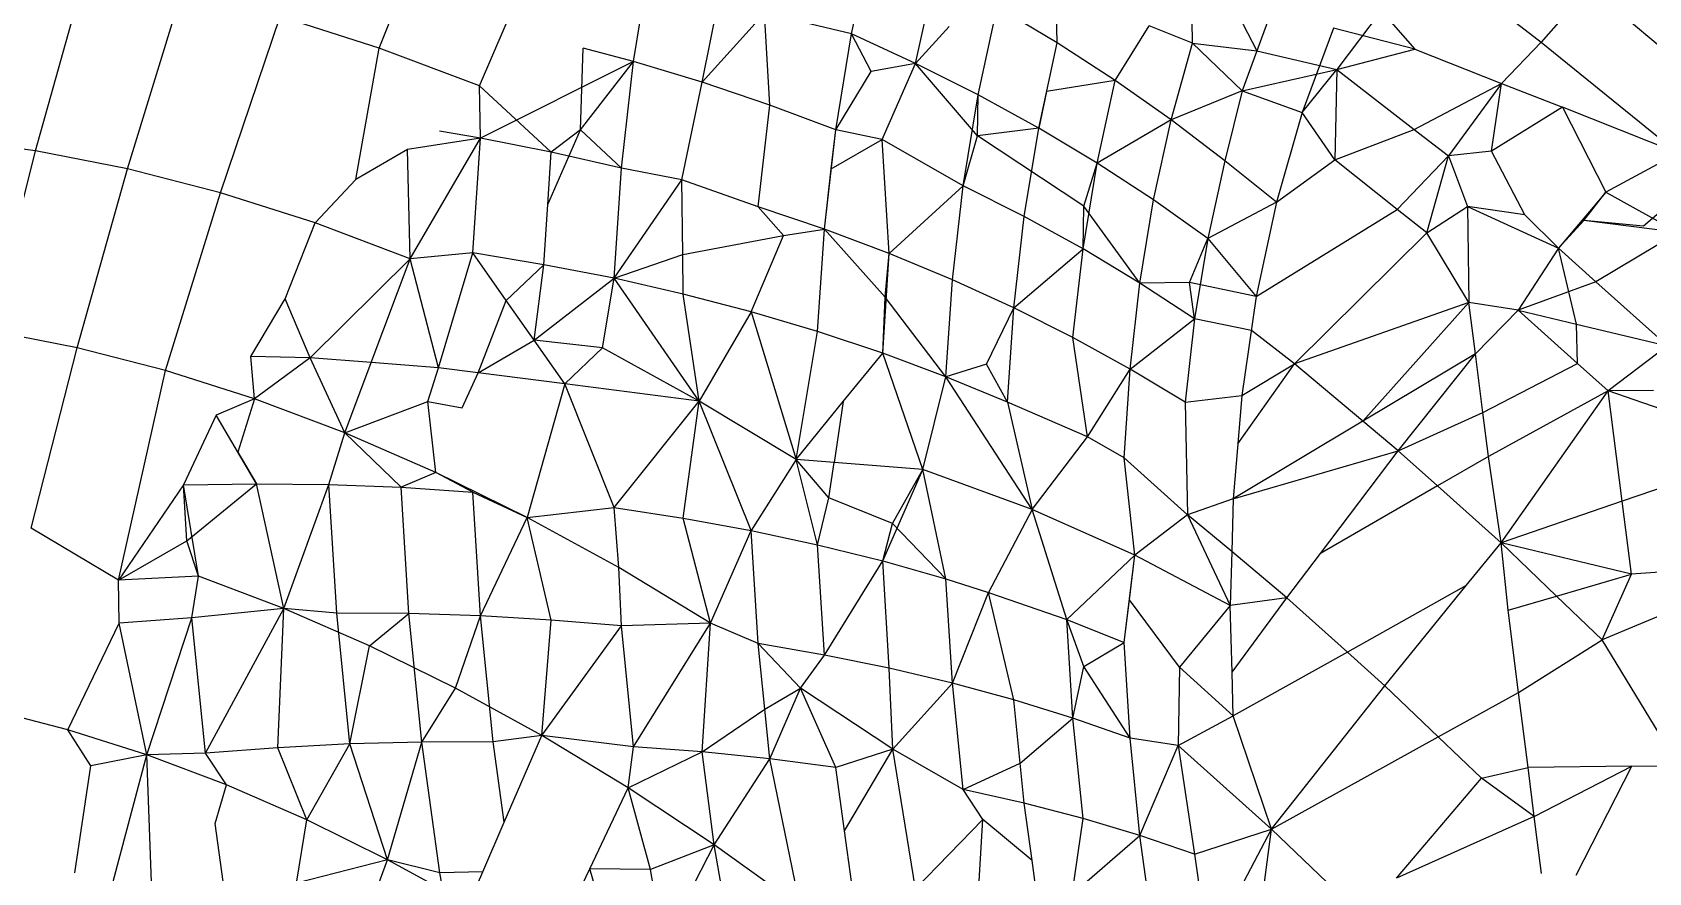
# Model space of a CAD drawing. Header units: inches. Extents: x 17 to 4615, y 5 to 3256.
# Drawn here: x 3233.216 to 3234.413, y 2582.753 to 2583.376 of the extents above; entities that cross this region are included whole.
import ezdxf

# ---------------------------------------------------------------- set-up
doc = ezdxf.new("R2010")
doc.units = ezdxf.units.IN
doc.header["$MEASUREMENT"] = 0

msp = doc.modelspace()

# ---------------------------------------------------------------- linework, layer by layer
for p, q in [((3233.4734, 2583.3639), (3233.5241, 2583.492)), ((3233.5476, 2583.3359), (3233.6018, 2583.4627)), ((3233.8231, 2583.3744), (3233.8344, 2583.4258)), ((3233.9755, 2583.3677), (3233.9742, 2583.4253)), ((3234.0756, 2583.3676), (3234.0747, 2583.4285)), ((3234.249, 2583.4341), (3234.3338, 2583.3682)), ((3233.2189, 2583.2879), (3233.2559, 2583.42)), ((3233.7125, 2583.3386), (3233.7298, 2583.4247)), ((3233.8706, 2583.3526), (3233.8852, 2583.4192)), ((3233.2869, 2583.2745), (3233.3274, 2583.406)), ((3234.0996, 2583.4078), (3234.1232, 2583.3618)), ((3234.3695, 2583.409), (3234.3338, 2583.3682)), ((3234.3695, 2583.409), (3234.4545, 2583.3378)), ((3233.7125, 2583.3386), (3233.7587, 2583.3899)), ((3233.8231, 2583.3744), (3233.7587, 2583.3899)), ((3233.7625, 2583.3217), (3233.7587, 2583.3899)), ((3233.9168, 2583.3294), (3233.931, 2583.3942)), ((3233.9755, 2583.3677), (3233.931, 2583.3942)), ((3234.2153, 2583.3915), (3234.1826, 2583.3481)), ((3234.2153, 2583.3915), (3234.2403, 2583.3632)), ((3233.3559, 2583.2568), (3233.4, 2583.3873)), ((3233.4734, 2583.3639), (3233.4, 2583.3873)), ((3233.6617, 2583.354), (3233.6674, 2583.3886)), ((3233.8706, 2583.3526), (3233.8954, 2583.3799)), ((3234.0184, 2583.3399), (3234.0434, 2583.3804)), ((3234.0756, 2583.3676), (3234.0434, 2583.3804)), ((3234.1329, 2583.388), (3234.1124, 2583.3323)), ((3234.18, 2583.3788), (3234.1568, 2583.3163)), ((3234.2403, 2583.3632), (3234.18, 2583.3788)), ((3233.8114, 2583.3033), (3233.8231, 2583.3744)), ((3233.8706, 2583.3526), (3233.8231, 2583.3744)), ((3233.8376, 2583.3466), (3233.8231, 2583.3744)), ((3233.9617, 2583.3047), (3233.9755, 2583.3677)), ((3234.0184, 2583.3399), (3233.9755, 2583.3677)), ((3234.0598, 2583.3107), (3234.0756, 2583.3676)), ((3234.1124, 2583.3323), (3234.0756, 2583.3676)), ((3234.0756, 2583.3676), (3234.1232, 2583.3618)), ((3234.3338, 2583.3682), (3234.3045, 2583.3378)), ((3234.3338, 2583.3682), (3234.4353, 2583.2862)), ((3233.456, 2583.2666), (3233.4734, 2583.3639)), ((3233.5476, 2583.3359), (3233.4734, 2583.3639)), ((3233.6617, 2583.354), (3233.5484, 2583.2972)), ((3233.6224, 2583.3034), (3233.6245, 2583.3638)), ((3233.6224, 2583.3034), (3233.6617, 2583.354)), ((3233.6617, 2583.354), (3233.6245, 2583.3638)), ((3233.6527, 2583.2749), (3233.6617, 2583.354)), ((3233.7125, 2583.3386), (3233.6617, 2583.354)), ((3234.1232, 2583.3618), (3234.1826, 2583.3481)), ((3234.1826, 2583.3481), (3234.2403, 2583.3632)), ((3234.2403, 2583.3632), (3234.3045, 2583.3378)), ((3233.8114, 2583.3033), (3233.8376, 2583.3466)), ((3233.8706, 2583.3526), (3233.8376, 2583.3466)), ((3233.8459, 2583.2963), (3233.8706, 2583.3526)), ((3233.9168, 2583.3294), (3233.8706, 2583.3526)), ((3233.9164, 2583.2989), (3233.8706, 2583.3526)), ((3234.1124, 2583.3323), (3234.1826, 2583.3481)), ((3234.1568, 2583.3163), (3234.1826, 2583.3481)), ((3234.1826, 2583.3481), (3234.181, 2583.2811)), ((3234.1826, 2583.3481), (3234.2397, 2583.3037)), ((3233.5484, 2583.2972), (3233.5476, 2583.3359)), ((3233.6008, 2583.2869), (3233.5476, 2583.3359)), ((3233.6975, 2583.2664), (3233.7125, 2583.3386)), ((3233.7625, 2583.3217), (3233.7125, 2583.3386)), ((3233.9058, 2583.262), (3233.9168, 2583.3294)), ((3233.9164, 2583.2989), (3233.9168, 2583.3294)), ((3233.9617, 2583.3047), (3233.9168, 2583.3294)), ((3233.9676, 2583.3317), (3233.9617, 2583.3047)), ((3234.0184, 2583.3399), (3233.9676, 2583.3317)), ((3234.0051, 2583.2788), (3234.0184, 2583.3399)), ((3234.0598, 2583.3107), (3234.0184, 2583.3399)), ((3234.1124, 2583.3323), (3234.0598, 2583.3107)), ((3234.1124, 2583.3323), (3234.0995, 2583.2804)), ((3234.1124, 2583.3323), (3234.1568, 2583.3163)), ((3234.2397, 2583.3037), (3234.3045, 2583.3378)), ((3234.3045, 2583.3378), (3234.2651, 2583.284)), ((3234.2971, 2583.2877), (3234.3045, 2583.3378)), ((3234.3045, 2583.3378), (3234.3495, 2583.3201)), ((3233.7539, 2583.2463), (3233.7625, 2583.3217)), ((3233.8114, 2583.3033), (3233.7625, 2583.3217)), ((3234.3495, 2583.3201), (3234.2971, 2583.2877)), ((3234.3495, 2583.3201), (3234.3818, 2583.2572)), ((3234.4353, 2583.2862), (3234.3495, 2583.3201)), ((3234.0598, 2583.3107), (3234.0051, 2583.2788)), ((3234.0468, 2583.2515), (3234.0598, 2583.3107)), ((3234.0995, 2583.2804), (3234.0598, 2583.3107)), ((3234.1568, 2583.3163), (3234.1378, 2583.2499)), ((3234.181, 2583.2811), (3234.1568, 2583.3163)), ((3233.2189, 2583.2879), (3233.152, 2583.2967)), ((3233.5484, 2583.2972), (3233.4942, 2583.2887)), ((3233.4963, 2583.2079), (3233.5484, 2583.2972)), ((3233.5484, 2583.2972), (3233.5179, 2583.3023)), ((3233.5427, 2583.2122), (3233.5484, 2583.2972)), ((3233.6008, 2583.2869), (3233.5484, 2583.2972)), ((3233.5983, 2583.248), (3233.6224, 2583.3034)), ((3233.6224, 2583.3034), (3233.6008, 2583.2869)), ((3233.6527, 2583.2749), (3233.6224, 2583.3034)), ((3233.803, 2583.2298), (3233.8114, 2583.3033)), ((3233.8081, 2583.2745), (3233.8114, 2583.3033)), ((3233.8081, 2583.2745), (3233.8459, 2583.2963)), ((3233.8459, 2583.2963), (3233.8114, 2583.3033)), ((3233.9058, 2583.262), (3233.8459, 2583.2963)), ((3233.8511, 2583.2118), (3233.8459, 2583.2963)), ((3233.9058, 2583.262), (3233.9164, 2583.2989)), ((3233.9617, 2583.3047), (3233.9164, 2583.2989)), ((3233.9951, 2583.2468), (3233.9164, 2583.2989)), ((3233.9509, 2583.2393), (3233.9617, 2583.3047)), ((3234.0051, 2583.2788), (3233.9617, 2583.3047)), ((3234.181, 2583.2811), (3234.2397, 2583.3037)), ((3234.2397, 2583.3037), (3234.2651, 2583.284)), ((3233.1852, 2583.1546), (3233.2189, 2583.2879)), ((3233.2869, 2583.2745), (3233.2189, 2583.2879)), ((3233.4942, 2583.2887), (3233.456, 2583.2666)), ((3233.4963, 2583.2079), (3233.4942, 2583.2887)), ((3233.5983, 2583.248), (3233.6008, 2583.2869)), ((3233.6527, 2583.2749), (3233.6008, 2583.2869)), ((3234.2651, 2583.284), (3234.2271, 2583.2444)), ((3234.2491, 2583.227), (3234.2651, 2583.284)), ((3234.2971, 2583.2877), (3234.2651, 2583.284)), ((3234.2651, 2583.284), (3234.2793, 2583.2465)), ((3234.3216, 2583.2404), (3234.2971, 2583.2877)), ((3234.4353, 2583.2862), (3234.3818, 2583.2572)), ((3233.2496, 2583.142), (3233.2869, 2583.2745)), ((3233.3559, 2583.2568), (3233.2869, 2583.2745)), ((3233.6473, 2583.1934), (3233.6527, 2583.2749)), ((3233.6975, 2583.2664), (3233.6527, 2583.2749)), ((3233.803, 2583.2298), (3233.8081, 2583.2745)), ((3233.9946, 2583.2153), (3234.0051, 2583.2788)), ((3233.9951, 2583.2468), (3234.0051, 2583.2788)), ((3234.0468, 2583.2515), (3234.0051, 2583.2788)), ((3234.0995, 2583.2804), (3234.087, 2583.223)), ((3234.1378, 2583.2499), (3234.0995, 2583.2804)), ((3234.1378, 2583.2499), (3234.181, 2583.2811)), ((3234.2271, 2583.2444), (3234.181, 2583.2811)), ((3234.4601, 2583.2754), (3234.4097, 2583.2321)), ((3233.4258, 2583.2345), (3233.456, 2583.2666)), ((3233.6473, 2583.1934), (3233.6975, 2583.2664)), ((3233.7539, 2583.2463), (3233.6975, 2583.2664)), ((3233.6981, 2583.211), (3233.6975, 2583.2664)), ((3233.8511, 2583.2118), (3233.9058, 2583.262)), ((3233.8978, 2583.1924), (3233.9058, 2583.262)), ((3233.9509, 2583.2393), (3233.9058, 2583.262)), ((3233.315, 2583.1251), (3233.3559, 2583.2568)), ((3233.4258, 2583.2345), (3233.3559, 2583.2568)), ((3233.5953, 2583.2035), (3233.5983, 2583.248)), ((3233.803, 2583.2298), (3233.7539, 2583.2463)), ((3233.7727, 2583.2251), (3233.7539, 2583.2463)), ((3233.9946, 2583.2153), (3233.9951, 2583.2468)), ((3234.0367, 2583.1899), (3233.9951, 2583.2468)), ((3234.0367, 2583.1899), (3234.0468, 2583.2515)), ((3234.087, 2583.223), (3234.0468, 2583.2515)), ((3234.1378, 2583.2499), (3234.087, 2583.223)), ((3234.1378, 2583.2499), (3234.1228, 2583.18)), ((3234.2491, 2583.227), (3234.2793, 2583.2465)), ((3234.3216, 2583.2404), (3234.2793, 2583.2465)), ((3234.2793, 2583.2465), (3234.2803, 2583.1756)), ((3234.2793, 2583.2465), (3234.3467, 2583.2157)), ((3234.3818, 2583.2572), (3234.3467, 2583.2157)), ((3234.3654, 2583.2363), (3234.3818, 2583.2572)), ((3234.3818, 2583.2572), (3234.4354, 2583.2273)), ((3233.4037, 2583.1782), (3233.4258, 2583.2345)), ((3233.4963, 2583.2079), (3233.4258, 2583.2345)), ((3233.9432, 2583.1716), (3233.9509, 2583.2393)), ((3233.9946, 2583.2153), (3233.9509, 2583.2393)), ((3234.1228, 2583.18), (3234.2271, 2583.2444)), ((3234.2491, 2583.227), (3234.2271, 2583.2444)), ((3234.3467, 2583.2157), (3234.3216, 2583.2404)), ((3234.3467, 2583.2157), (3234.3654, 2583.2363)), ((3234.4354, 2583.2273), (3234.3654, 2583.2363)), ((3234.4097, 2583.2321), (3234.3654, 2583.2363)), ((3233.6981, 2583.211), (3233.7727, 2583.2251)), ((3233.7487, 2583.1685), (3233.7727, 2583.2251)), ((3233.7727, 2583.2251), (3233.803, 2583.2298)), ((3233.798, 2583.1539), (3233.803, 2583.2298)), ((3233.8511, 2583.2118), (3233.803, 2583.2298)), ((3233.848, 2583.1795), (3233.803, 2583.2298)), ((3234.0734, 2583.1904), (3234.087, 2583.223)), ((3234.087, 2583.223), (3234.0772, 2583.1633)), ((3234.087, 2583.223), (3234.1228, 2583.18)), ((3234.2491, 2583.227), (3234.1511, 2583.13)), ((3234.2803, 2583.1756), (3234.2491, 2583.227)), ((3234.4354, 2583.2273), (3234.3744, 2583.1908)), ((3233.5427, 2583.2122), (3233.4963, 2583.2079)), ((3233.5173, 2583.1272), (3233.5427, 2583.2122)), ((3233.5953, 2583.2035), (3233.5427, 2583.2122)), ((3233.5674, 2583.177), (3233.5427, 2583.2122)), ((3233.6473, 2583.1934), (3233.6981, 2583.211)), ((3233.6984, 2583.1817), (3233.6981, 2583.211)), ((3233.8462, 2583.1379), (3233.8511, 2583.2118)), ((3233.848, 2583.1795), (3233.8511, 2583.2118)), ((3233.8978, 2583.1924), (3233.8511, 2583.2118)), ((3233.9432, 2583.1716), (3233.9946, 2583.2153)), ((3233.9871, 2583.1495), (3233.9946, 2583.2153)), ((3234.0367, 2583.1899), (3233.9946, 2583.2153)), ((3234.3467, 2583.2157), (3234.3167, 2583.1699)), ((3234.3467, 2583.2157), (3234.3744, 2583.1908)), ((3234.36, 2583.1595), (3234.3467, 2583.2157)), ((3233.4963, 2583.2079), (3233.4222, 2583.1345)), ((3233.4675, 2583.131), (3233.4963, 2583.2079)), ((3233.5173, 2583.1272), (3233.4963, 2583.2079)), ((3233.5674, 2583.177), (3233.5953, 2583.2035)), ((3233.5882, 2583.1475), (3233.5953, 2583.2035)), ((3233.6473, 2583.1934), (3233.5953, 2583.2035)), ((3233.5882, 2583.1475), (3233.6473, 2583.1934)), ((3233.6388, 2583.1419), (3233.6473, 2583.1934)), ((3233.6984, 2583.1817), (3233.6473, 2583.1934)), ((3233.7104, 2583.1025), (3233.6473, 2583.1934)), ((3233.893, 2583.1205), (3233.8978, 2583.1924)), ((3233.9432, 2583.1716), (3233.8978, 2583.1924)), ((3234.0295, 2583.1261), (3234.0367, 2583.1899)), ((3234.0734, 2583.1904), (3234.0367, 2583.1899)), ((3234.0772, 2583.1633), (3234.0367, 2583.1899)), ((3234.0772, 2583.1633), (3234.0734, 2583.1904)), ((3234.1228, 2583.18), (3234.0734, 2583.1904)), ((3234.3744, 2583.1908), (3234.3167, 2583.1699)), ((3234.3744, 2583.1908), (3234.4273, 2583.1434)), ((3233.3784, 2583.1356), (3233.4037, 2583.1782)), ((3233.4222, 2583.1345), (3233.4037, 2583.1782)), ((3233.5466, 2583.1235), (3233.5674, 2583.177)), ((3233.5882, 2583.1475), (3233.5674, 2583.177)), ((3233.7487, 2583.1685), (3233.6984, 2583.1817)), ((3233.7104, 2583.1025), (3233.6984, 2583.1817)), ((3233.8462, 2583.1379), (3233.848, 2583.1795)), ((3233.893, 2583.1205), (3233.848, 2583.1795)), ((3234.1228, 2583.18), (3234.1122, 2583.1066)), ((3234.2803, 2583.1756), (3234.1511, 2583.13)), ((3234.2803, 2583.1756), (3234.2017, 2583.0876)), ((3234.3167, 2583.1699), (3234.2803, 2583.1756)), ((3234.2852, 2583.1375), (3234.2803, 2583.1756)), ((3233.7487, 2583.1685), (3233.7104, 2583.1025)), ((3233.798, 2583.1539), (3233.7487, 2583.1685)), ((3233.7487, 2583.1685), (3233.782, 2583.0592)), ((3233.9231, 2583.1298), (3233.9432, 2583.1716)), ((3233.9386, 2583.1018), (3233.9432, 2583.1716)), ((3233.9871, 2583.1495), (3233.9432, 2583.1716)), ((3234.0295, 2583.1261), (3234.0772, 2583.1633)), ((3234.0772, 2583.1633), (3234.0701, 2583.1016)), ((3234.1192, 2583.1548), (3234.0772, 2583.1633)), ((3234.2852, 2583.1375), (3234.3167, 2583.1699)), ((3234.3608, 2583.1304), (3234.3167, 2583.1699)), ((3234.3167, 2583.1699), (3234.36, 2583.1595)), ((3233.2496, 2583.142), (3233.1852, 2583.1546)), ((3233.782, 2583.0592), (3233.798, 2583.1539)), ((3233.8462, 2583.1379), (3233.798, 2583.1539)), ((3234.1511, 2583.13), (3234.1192, 2583.1548)), ((3234.36, 2583.1595), (3234.4273, 2583.1434)), ((3234.3608, 2583.1304), (3234.36, 2583.1595)), ((3233.2156, 2583.0084), (3233.2496, 2583.142)), ((3233.315, 2583.1251), (3233.2496, 2583.142)), ((3233.5466, 2583.1235), (3233.5882, 2583.1475)), ((3233.6388, 2583.1419), (3233.5882, 2583.1475)), ((3233.6109, 2583.1153), (3233.5882, 2583.1475)), ((3233.6109, 2583.1153), (3233.6388, 2583.1419)), ((3233.7104, 2583.1025), (3233.6388, 2583.1419)), ((3233.817, 2583.1021), (3233.8462, 2583.1379)), ((3233.893, 2583.1205), (3233.8462, 2583.1379)), ((3233.876, 2583.0519), (3233.8462, 2583.1379)), ((3234.0295, 2583.1261), (3233.9871, 2583.1495)), ((3233.9979, 2583.076), (3233.9871, 2583.1495)), ((3234.4273, 2583.1434), (3234.3835, 2583.1101)), ((3233.4222, 2583.1345), (3233.3784, 2583.1356)), ((3233.3811, 2583.1041), (3233.3784, 2583.1356)), ((3233.4222, 2583.1345), (3233.3811, 2583.1041)), ((3233.4675, 2583.131), (3233.4222, 2583.1345)), ((3233.448, 2583.0789), (3233.4222, 2583.1345)), ((3233.448, 2583.0789), (3233.4675, 2583.131)), ((3233.5173, 2583.1272), (3233.4675, 2583.131)), ((3233.5094, 2583.1021), (3233.5173, 2583.1272)), ((3233.5466, 2583.1235), (3233.5173, 2583.1272)), ((3233.9231, 2583.1298), (3233.893, 2583.1205)), ((3233.9386, 2583.1018), (3233.9231, 2583.1298)), ((3233.9979, 2583.076), (3234.0295, 2583.1261)), ((3234.0251, 2583.0604), (3234.0295, 2583.1261)), ((3234.0701, 2583.1016), (3234.0295, 2583.1261)), ((3234.1091, 2583.0707), (3234.1511, 2583.13)), ((3234.1122, 2583.1066), (3234.1511, 2583.13)), ((3234.2017, 2583.0876), (3234.1511, 2583.13)), ((3234.2852, 2583.1375), (3234.2017, 2583.0876)), ((3234.228, 2583.0656), (3234.2852, 2583.1375)), ((3234.2907, 2583.0939), (3234.2852, 2583.1375)), ((3234.2907, 2583.0939), (3234.3608, 2583.1304)), ((3234.3835, 2583.1101), (3234.3608, 2583.1304)), ((3233.2803, 2582.9698), (3233.315, 2583.1251)), ((3233.3811, 2583.1041), (3233.315, 2583.1251)), ((3233.5349, 2583.0975), (3233.5466, 2583.1235)), ((3233.6109, 2583.1153), (3233.5466, 2583.1235)), ((3233.6109, 2583.1153), (3233.583, 2583.0163)), ((3233.7104, 2583.1025), (3233.6109, 2583.1153)), ((3233.6473, 2583.0237), (3233.6109, 2583.1153)), ((3233.876, 2583.0519), (3233.893, 2583.1205)), ((3233.9386, 2583.1018), (3233.893, 2583.1205)), ((3233.9568, 2583.0221), (3233.893, 2583.1205)), ((3233.3811, 2583.1041), (3233.3527, 2583.092)), ((3233.3811, 2583.1041), (3233.3687, 2583.0647)), ((3233.448, 2583.0789), (3233.3811, 2583.1041)), ((3233.448, 2583.0789), (3233.5094, 2583.1021)), ((3233.5153, 2583.0496), (3233.5094, 2583.1021)), ((3233.5094, 2583.1021), (3233.5349, 2583.0975)), ((3233.6473, 2583.0237), (3233.7104, 2583.1025)), ((3233.6984, 2583.0158), (3233.7104, 2583.1025)), ((3233.782, 2583.0592), (3233.7104, 2583.1025)), ((3233.7487, 2583.0066), (3233.7104, 2583.1025)), ((3233.782, 2583.0592), (3233.817, 2583.1021)), ((3233.817, 2583.1021), (3233.8103, 2583.057)), ((3234.0701, 2583.1016), (3234.1122, 2583.1066)), ((3234.1122, 2583.1066), (3234.1091, 2583.0707)), ((3234.3835, 2583.1101), (3234.2949, 2583.0615)), ((3234.3041, 2582.9974), (3234.3835, 2583.1101)), ((3234.417, 2583.1102), (3234.3835, 2583.1101)), ((3234.4355, 2583.092), (3234.3835, 2583.1101)), ((3234.3938, 2583.0283), (3234.3835, 2583.1101)), ((3233.3527, 2583.092), (3233.3284, 2583.0405)), ((3233.3824, 2583.0413), (3233.3527, 2583.092)), ((3233.9979, 2583.076), (3233.9386, 2583.1018)), ((3233.9386, 2583.1018), (3233.9568, 2583.0221)), ((3234.0701, 2583.1016), (3234.072, 2583.0183)), ((3234.228, 2583.0656), (3234.2907, 2583.0939)), ((3234.2949, 2583.0615), (3234.2907, 2583.0939)), ((3233.4361, 2583.0407), (3233.448, 2583.0789)), ((3233.5153, 2583.0496), (3233.448, 2583.0789)), ((3233.4896, 2583.0386), (3233.448, 2583.0789)), ((3234.2017, 2583.0876), (3234.1057, 2583.0302)), ((3234.228, 2583.0656), (3234.2017, 2583.0876)), ((3233.9568, 2583.0221), (3233.9979, 2583.076)), ((3234.0251, 2583.0604), (3233.9979, 2583.076)), ((3234.1091, 2583.0707), (3234.1057, 2583.0302)), ((3233.3687, 2583.0647), (3233.3824, 2583.0413)), ((3233.782, 2583.0592), (3233.7487, 2583.0066)), ((3233.798, 2582.9961), (3233.782, 2583.0592)), ((3233.8064, 2583.0307), (3233.782, 2583.0592)), ((3233.8103, 2583.057), (3233.782, 2583.0592)), ((3233.8064, 2583.0307), (3233.8103, 2583.057)), ((3233.876, 2583.0519), (3233.8103, 2583.057)), ((3234.0329, 2582.9884), (3234.0251, 2583.0604)), ((3234.072, 2583.0183), (3234.0251, 2583.0604)), ((3234.1057, 2583.0302), (3234.228, 2583.0656)), ((3234.1704, 2582.9896), (3234.228, 2583.0656)), ((3234.257, 2583.0396), (3234.228, 2583.0656)), ((3234.2949, 2583.0615), (3234.257, 2583.0396)), ((3234.3041, 2582.9974), (3234.2949, 2583.0615)), ((3233.5153, 2583.0496), (3233.4896, 2583.0386)), ((3233.583, 2583.0163), (3233.5153, 2583.0496)), ((3233.5427, 2583.035), (3233.5153, 2583.0496)), ((3233.8462, 2582.9841), (3233.876, 2583.0519)), ((3233.8535, 2583.0119), (3233.876, 2583.0519)), ((3233.9568, 2583.0221), (3233.876, 2583.0519)), ((3233.893, 2582.9709), (3233.876, 2583.0519)), ((3234.4496, 2583.0475), (3234.3938, 2583.0283)), ((3233.3284, 2583.0405), (3233.2803, 2582.9698)), ((3233.3284, 2583.0405), (3233.3824, 2583.0413)), ((3233.3396, 2582.9727), (3233.3284, 2583.0405)), ((3233.331, 2582.999), (3233.3284, 2583.0405)), ((3233.331, 2582.999), (3233.3824, 2583.0413)), ((3233.4026, 2582.9489), (3233.3824, 2583.0413)), ((3233.3824, 2583.0413), (3233.4361, 2583.0407)), ((3233.4026, 2582.9489), (3233.4361, 2583.0407)), ((3233.442, 2582.9455), (3233.4361, 2583.0407)), ((3233.4361, 2583.0407), (3233.4896, 2583.0386)), ((3233.4896, 2583.0386), (3233.5427, 2583.035)), ((3233.4954, 2582.9452), (3233.4896, 2583.0386)), ((3233.5484, 2582.9434), (3233.5427, 2583.035)), ((3233.5427, 2583.035), (3233.583, 2583.0163)), ((3233.798, 2582.9961), (3233.8064, 2583.0307)), ((3233.8535, 2583.0119), (3233.8064, 2583.0307)), ((3234.1057, 2583.0302), (3234.072, 2583.0183)), ((3234.1057, 2583.0302), (3234.1047, 2582.991)), ((3234.257, 2583.0396), (3234.1704, 2582.9896)), ((3234.3041, 2582.9974), (3234.257, 2583.0396)), ((3233.583, 2583.0163), (3233.6473, 2583.0237)), ((3233.6473, 2583.0237), (3233.6984, 2583.0158)), ((3233.6508, 2582.9791), (3233.6473, 2583.0237)), ((3233.9568, 2583.0221), (3233.9246, 2582.9607)), ((3234.0329, 2582.9884), (3233.9568, 2583.0221)), ((3233.9826, 2582.9406), (3233.9568, 2583.0221)), ((3234.072, 2583.0183), (3234.0329, 2582.9884)), ((3234.072, 2583.0183), (3234.1036, 2582.951)), ((3234.1047, 2582.991), (3234.072, 2583.0183)), ((3234.3938, 2583.0283), (3234.3041, 2582.9974)), ((3234.4006, 2582.9743), (3234.3938, 2583.0283)), ((3233.2803, 2582.9698), (3233.2156, 2583.0084)), ((3233.5484, 2582.9434), (3233.583, 2583.0163)), ((3233.6508, 2582.9791), (3233.583, 2583.0163)), ((3233.6008, 2582.9403), (3233.583, 2583.0163)), ((3233.7186, 2582.938), (3233.6984, 2583.0158)), ((3233.6984, 2583.0158), (3233.7487, 2583.0066)), ((3233.7186, 2582.938), (3233.7487, 2583.0066)), ((3233.7539, 2582.9229), (3233.7487, 2583.0066)), ((3233.7487, 2583.0066), (3233.798, 2582.9961)), ((3233.8462, 2582.9841), (3233.8535, 2583.0119)), ((3233.893, 2582.9709), (3233.8535, 2583.0119)), ((3233.2803, 2582.9698), (3233.331, 2582.999)), ((3233.3396, 2582.9727), (3233.331, 2582.999)), ((3233.803, 2582.9144), (3233.798, 2582.9961)), ((3233.798, 2582.9961), (3233.8462, 2582.9841)), ((3234.2783, 2582.9658), (3234.3041, 2582.9974)), ((3234.4006, 2582.9743), (3234.3041, 2582.9974)), ((3234.3451, 2582.9581), (3234.3041, 2582.9974)), ((3234.3093, 2582.9477), (3234.3041, 2582.9974)), ((3233.803, 2582.9144), (3233.8462, 2582.9841)), ((3233.8511, 2582.9046), (3233.8462, 2582.9841)), ((3233.8462, 2582.9841), (3233.893, 2582.9709)), ((3233.9826, 2582.9406), (3234.0329, 2582.9884)), ((3234.0251, 2582.9236), (3234.0329, 2582.9884)), ((3234.0289, 2582.9552), (3234.0329, 2582.9884)), ((3234.1036, 2582.951), (3234.0329, 2582.9884)), ((3234.1047, 2582.991), (3234.1036, 2582.951)), ((3234.1455, 2582.9568), (3234.1047, 2582.991)), ((3234.1455, 2582.9568), (3234.1704, 2582.9896)), ((3233.3396, 2582.9727), (3233.2803, 2582.9698)), ((3233.3345, 2582.942), (3233.3396, 2582.9727)), ((3233.4026, 2582.9489), (3233.3396, 2582.9727)), ((3233.7186, 2582.938), (3233.6508, 2582.9791)), ((3233.6527, 2582.9359), (3233.6508, 2582.9791)), ((3233.8978, 2582.8935), (3233.893, 2582.9709)), ((3233.893, 2582.9709), (3233.9246, 2582.9607)), ((3234.3451, 2582.9581), (3234.4006, 2582.9743)), ((3234.379, 2582.9256), (3234.4006, 2582.9743)), ((3234.4357, 2582.9768), (3234.4006, 2582.9743)), ((3233.2807, 2582.9381), (3233.2803, 2582.9698)), ((3233.8978, 2582.8935), (3233.9246, 2582.9607)), ((3233.9432, 2582.8812), (3233.9246, 2582.9607)), ((3233.9246, 2582.9607), (3233.9826, 2582.9406)), ((3234.2783, 2582.9658), (3234.1903, 2582.9166)), ((3234.2181, 2582.8917), (3234.2783, 2582.9658)), ((3233.4026, 2582.9489), (3233.3345, 2582.942)), ((3233.3446, 2582.8416), (3233.4026, 2582.9489)), ((3233.3983, 2582.8457), (3233.4026, 2582.9489)), ((3233.4661, 2582.9213), (3233.4026, 2582.9489)), ((3233.442, 2582.9455), (3233.4026, 2582.9489)), ((3234.0251, 2582.9236), (3234.0289, 2582.9552)), ((3234.0659, 2582.9054), (3234.0289, 2582.9552)), ((3234.1036, 2582.951), (3234.0659, 2582.9054)), ((3234.1455, 2582.9568), (3234.1036, 2582.951)), ((3234.1049, 2582.9016), (3234.1036, 2582.951)), ((3234.1049, 2582.9016), (3234.1455, 2582.9568)), ((3234.1903, 2582.9166), (3234.1455, 2582.9568)), ((3234.3093, 2582.9477), (3234.3451, 2582.9581)), ((3234.3171, 2582.8867), (3234.3093, 2582.9477)), ((3234.379, 2582.9256), (3234.3451, 2582.9581)), ((3234.4357, 2582.9493), (3234.379, 2582.9256)), ((3233.2427, 2582.8591), (3233.2807, 2582.9381)), ((3233.3345, 2582.942), (3233.2807, 2582.9381)), ((3233.3012, 2582.8405), (3233.2807, 2582.9381)), ((3233.3012, 2582.8405), (3233.3345, 2582.942)), ((3233.3446, 2582.8416), (3233.3345, 2582.942)), ((3233.4954, 2582.9452), (3233.442, 2582.9455)), ((3233.4517, 2582.8485), (3233.442, 2582.9455)), ((3233.4661, 2582.9213), (3233.4954, 2582.9452)), ((3233.5484, 2582.9434), (3233.4954, 2582.9452)), ((3233.5049, 2582.8499), (3233.4954, 2582.9452)), ((3233.5299, 2582.8899), (3233.5484, 2582.9434)), ((3233.6008, 2582.9403), (3233.5484, 2582.9434)), ((3233.5577, 2582.8501), (3233.5484, 2582.9434)), ((3233.5938, 2582.8548), (3233.6008, 2582.9403)), ((3233.5938, 2582.8548), (3233.6527, 2582.9359)), ((3233.6527, 2582.9359), (3233.6008, 2582.9403)), ((3233.7186, 2582.938), (3233.6527, 2582.9359)), ((3233.6617, 2582.8464), (3233.6527, 2582.9359)), ((3233.6617, 2582.8464), (3233.7186, 2582.938)), ((3233.7125, 2582.8427), (3233.7186, 2582.938)), ((3233.7539, 2582.9229), (3233.7186, 2582.938)), ((3233.9871, 2582.8676), (3233.9826, 2582.9406)), ((3233.9826, 2582.9406), (3234.0251, 2582.9236)), ((3233.9951, 2582.9058), (3233.9826, 2582.9406)), ((3233.803, 2582.9144), (3233.7539, 2582.9229)), ((3233.7854, 2582.8898), (3233.7539, 2582.9229)), ((3233.7588, 2582.8744), (3233.7539, 2582.9229)), ((3233.9951, 2582.9058), (3234.0251, 2582.9236)), ((3234.0295, 2582.8528), (3234.0251, 2582.9236)), ((3234.3171, 2582.8867), (3234.379, 2582.9256)), ((3234.4358, 2582.8324), (3234.379, 2582.9256)), ((3233.4517, 2582.8485), (3233.4661, 2582.9213)), ((3233.5299, 2582.8899), (3233.4661, 2582.9213)), ((3233.7854, 2582.8898), (3233.803, 2582.9144)), ((3233.8511, 2582.9046), (3233.803, 2582.9144)), ((3234.1903, 2582.9166), (3234.1057, 2582.8694)), ((3234.2181, 2582.8917), (3234.1903, 2582.9166)), ((3233.8978, 2582.8935), (3233.8511, 2582.9046)), ((3233.8536, 2582.8447), (3233.8511, 2582.9046)), ((3233.9871, 2582.8676), (3233.9951, 2582.9058)), ((3234.0295, 2582.8528), (3233.9951, 2582.9058)), ((3234.0659, 2582.9054), (3234.065, 2582.8474)), ((3234.1057, 2582.8694), (3234.0659, 2582.9054)), ((3234.1057, 2582.8694), (3234.1049, 2582.9016)), ((3233.5049, 2582.8499), (3233.5299, 2582.8899)), ((3233.5938, 2582.8548), (3233.5299, 2582.8899)), ((3233.7588, 2582.8744), (3233.7854, 2582.8898)), ((3233.7625, 2582.8376), (3233.7854, 2582.8898)), ((3233.8114, 2582.8312), (3233.7854, 2582.8898)), ((3233.8536, 2582.8447), (3233.7854, 2582.8898)), ((3233.8536, 2582.8447), (3233.8978, 2582.8935)), ((3233.9432, 2582.8812), (3233.8978, 2582.8935)), ((3233.9058, 2582.8147), (3233.8978, 2582.8935)), ((3234.134, 2582.7854), (3234.2181, 2582.8917)), ((3234.2576, 2582.8538), (3234.2181, 2582.8917)), ((3234.2576, 2582.8538), (3234.3171, 2582.8867)), ((3234.3241, 2582.8311), (3234.3171, 2582.8867)), ((3233.9871, 2582.8676), (3233.9432, 2582.8812)), ((3233.9479, 2582.8344), (3233.9432, 2582.8812)), ((3233.2427, 2582.8591), (3233.1849, 2582.874)), ((3233.7125, 2582.8427), (3233.7588, 2582.8744)), ((3233.7625, 2582.8376), (3233.7588, 2582.8744)), ((3233.9479, 2582.8344), (3233.9871, 2582.8676)), ((3234.0295, 2582.8528), (3233.9871, 2582.8676)), ((3233.9946, 2582.7932), (3233.9871, 2582.8676)), ((3234.065, 2582.8474), (3234.1057, 2582.8694)), ((3234.134, 2582.7854), (3234.1057, 2582.8694)), ((3233.3012, 2582.8405), (3233.2427, 2582.8591)), ((3233.2598, 2582.8323), (3233.2427, 2582.8591)), ((3233.5938, 2582.8548), (3233.5577, 2582.8501)), ((3233.566, 2582.7907), (3233.5938, 2582.8548)), ((3233.6577, 2582.8161), (3233.5938, 2582.8548)), ((3233.6617, 2582.8464), (3233.5938, 2582.8548)), ((3234.065, 2582.8474), (3234.0295, 2582.8528)), ((3234.0367, 2582.7807), (3234.0295, 2582.8528)), ((3234.134, 2582.7854), (3234.2576, 2582.8538)), ((3234.2896, 2582.8232), (3234.2576, 2582.8538)), ((3233.3012, 2582.8405), (3233.2598, 2582.8323)), ((3233.266, 2582.7076), (3233.3012, 2582.8405)), ((3233.3446, 2582.8416), (3233.3012, 2582.8405)), ((3233.3603, 2582.8182), (3233.3012, 2582.8405)), ((3233.3053, 2582.7326), (3233.3012, 2582.8405)), ((3233.3983, 2582.8457), (3233.3446, 2582.8416)), ((3233.3603, 2582.8182), (3233.3446, 2582.8416)), ((3233.4517, 2582.8485), (3233.3983, 2582.8457)), ((3233.4198, 2582.7923), (3233.3983, 2582.8457)), ((3233.4198, 2582.7923), (3233.4517, 2582.8485)), ((3233.5049, 2582.8499), (3233.4517, 2582.8485)), ((3233.4796, 2582.7628), (3233.4517, 2582.8485)), ((3233.4796, 2582.7628), (3233.5049, 2582.8499)), ((3233.5577, 2582.8501), (3233.5049, 2582.8499)), ((3233.5183, 2582.7532), (3233.5049, 2582.8499)), ((3233.566, 2582.7907), (3233.5577, 2582.8501)), ((3233.6577, 2582.8161), (3233.6617, 2582.8464)), ((3233.6577, 2582.8161), (3233.7125, 2582.8427)), ((3233.7125, 2582.8427), (3233.6617, 2582.8464)), ((3233.7625, 2582.8376), (3233.7125, 2582.8427)), ((3233.7215, 2582.7739), (3233.7125, 2582.8427)), ((3233.8536, 2582.8447), (3233.8114, 2582.8312)), ((3233.8179, 2582.7842), (3233.8536, 2582.8447)), ((3233.9058, 2582.8147), (3233.8536, 2582.8447)), ((3233.8706, 2582.7412), (3233.8536, 2582.8447)), ((3234.0367, 2582.7807), (3234.065, 2582.8474)), ((3234.134, 2582.7854), (3234.065, 2582.8474)), ((3234.065, 2582.8474), (3234.0772, 2582.767)), ((3233.248, 2582.7532), (3233.2598, 2582.8323)), ((3233.7215, 2582.7739), (3233.7625, 2582.8376)), ((3233.8114, 2582.8312), (3233.7625, 2582.8376)), ((3233.785, 2582.7282), (3233.7625, 2582.8376)), ((3233.8179, 2582.7842), (3233.8114, 2582.8312)), ((3233.9058, 2582.8147), (3233.9479, 2582.8344)), ((3233.9509, 2582.8046), (3233.9479, 2582.8344)), ((3234.2896, 2582.8232), (3234.3241, 2582.8311)), ((3234.4009, 2582.832), (3234.3241, 2582.8311)), ((3234.3287, 2582.7948), (3234.3241, 2582.8311)), ((3234.3287, 2582.7948), (3234.4009, 2582.832)), ((3234.3598, 2582.7513), (3234.4009, 2582.832)), ((3234.4009, 2582.832), (3234.4358, 2582.8324)), ((3233.3518, 2582.7897), (3233.3603, 2582.8182)), ((3233.4198, 2582.7923), (3233.3603, 2582.8182)), ((3233.6292, 2582.756), (3233.6577, 2582.8161)), ((3233.7215, 2582.7739), (3233.6577, 2582.8161)), ((3233.6742, 2582.7555), (3233.6577, 2582.8161)), ((3234.2267, 2582.7492), (3234.2896, 2582.8232)), ((3234.3287, 2582.7948), (3234.2896, 2582.8232)), ((3233.9509, 2582.8046), (3233.9058, 2582.8147)), ((3233.9204, 2582.7927), (3233.9058, 2582.8147)), ((3233.9946, 2582.7932), (3233.9509, 2582.8046)), ((3233.9568, 2582.7623), (3233.9509, 2582.8046)), ((3233.4121, 2582.7454), (3233.4198, 2582.7923)), ((3233.4796, 2582.7628), (3233.4198, 2582.7923)), ((3233.8706, 2582.7412), (3233.9204, 2582.7927)), ((3233.9168, 2582.7346), (3233.9204, 2582.7927)), ((3233.9568, 2582.7623), (3233.9204, 2582.7927)), ((3233.9866, 2582.7373), (3233.9946, 2582.7932)), ((3234.0367, 2582.7807), (3233.9946, 2582.7932)), ((3234.3287, 2582.7948), (3234.2267, 2582.7492)), ((3234.3341, 2582.7527), (3234.3287, 2582.7948)), ((3233.3587, 2582.7396), (3233.3518, 2582.7897)), ((3233.55, 2582.7539), (3233.566, 2582.7907)), ((3233.8231, 2582.7467), (3233.8179, 2582.7842)), ((3233.9866, 2582.7373), (3234.0367, 2582.7807)), ((3234.0772, 2582.767), (3234.0367, 2582.7807)), ((3234.0468, 2582.7074), (3234.0367, 2582.7807)), ((3234.0772, 2582.767), (3234.134, 2582.7854)), ((3234.087, 2582.6961), (3234.134, 2582.7854)), ((3234.1228, 2582.6999), (3234.134, 2582.7854)), ((3234.1812, 2582.7402), (3234.134, 2582.7854)), ((3233.7215, 2582.7739), (3233.6742, 2582.7555)), ((3233.6838, 2582.7011), (3233.7215, 2582.7739)), ((3233.785, 2582.7282), (3233.7215, 2582.7739)), ((3233.7405, 2582.6638), (3233.7215, 2582.7739)), ((3234.0772, 2582.767), (3234.087, 2582.6961)), ((3233.4796, 2582.7628), (3233.4121, 2582.7454)), ((3233.4562, 2582.6997), (3233.4796, 2582.7628)), ((3233.5396, 2582.7299), (3233.4796, 2582.7628)), ((3233.5183, 2582.7532), (3233.4796, 2582.7628)), ((3233.5995, 2582.6936), (3233.6292, 2582.756)), ((3233.6742, 2582.7555), (3233.6292, 2582.756)), ((3233.6593, 2582.654), (3233.6292, 2582.756)), ((3233.6838, 2582.7011), (3233.6742, 2582.7555)), ((3233.9617, 2582.7267), (3233.9568, 2582.7623)), ((3233.55, 2582.7539), (3233.5183, 2582.7532)), ((3233.5275, 2582.7005), (3233.5183, 2582.7532)), ((3233.5396, 2582.7299), (3233.55, 2582.7539))]:
    msp.add_line(p, q)

doc.saveas('drawing.dxf')
